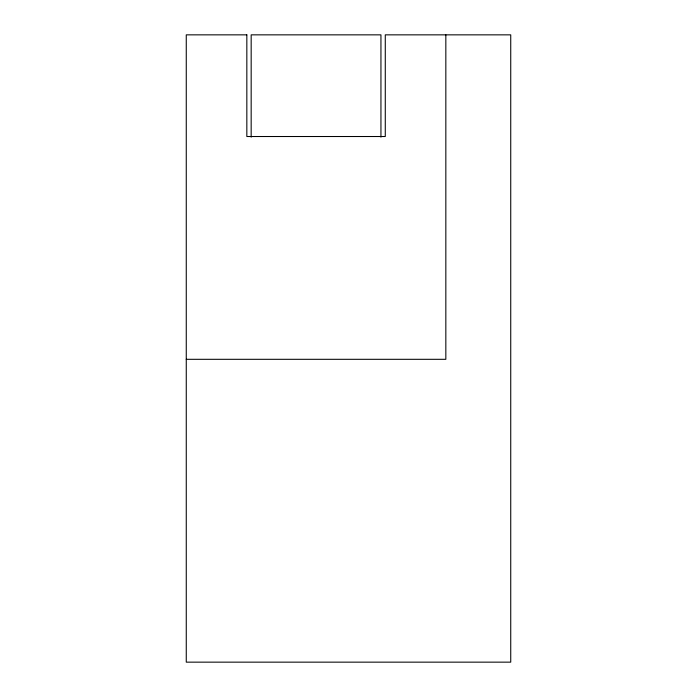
<?xml version="1.0" encoding="UTF-8"?>
<svg xmlns="http://www.w3.org/2000/svg" width="697" height="697" viewBox="0 0 697 697"><rect width="100%" height="100%" fill="white"/><g stroke="black" fill="none" stroke-linecap="round" stroke-linejoin="round"><path stroke-width="1.05" d="M186.265 359.312L445.836 359.312L445.836 34.85M380.945 137.152L380.945 34.85L251.173 34.85L251.164 137.152M246.834 34.85L186.265 34.85L186.265 662.15L510.735 662.15L510.735 34.85L385.275 34.85L385.275 136.516L246.834 136.516L246.834 34.85"/></g></svg>
